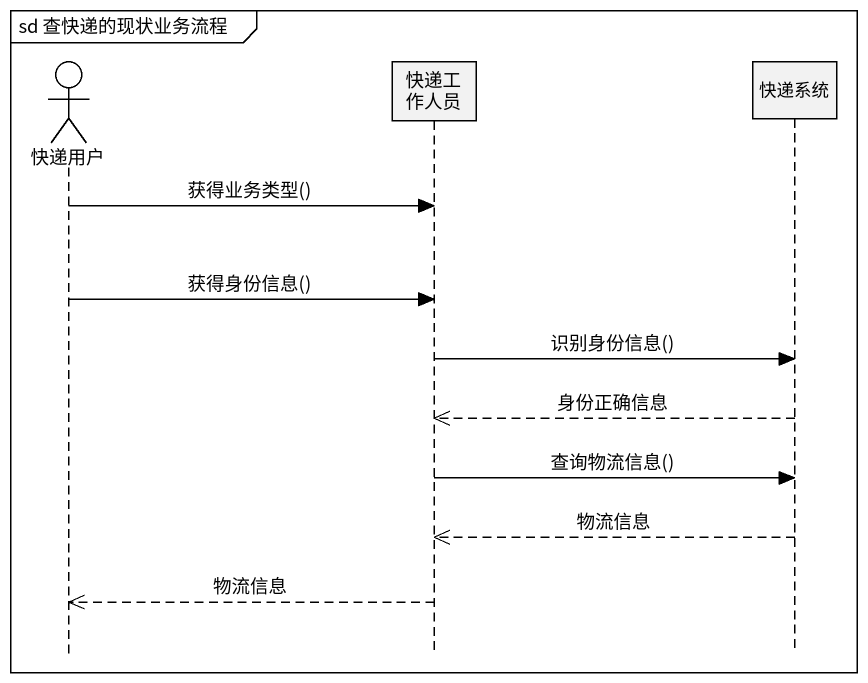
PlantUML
@startuml
mainframe sd 查快递的现状业务流程
hide footbox
actor 快递用户
participant 快递工作人员
participant 快递系统

快递用户 -> 快递工作人员 : 获得业务类型()
快递用户 -> 快递工作人员 : 获得身份信息()
快递工作人员 -> 快递系统 : 识别身份信息()
快递系统 -->> 快递工作人员 : 身份正确信息
快递工作人员 -> 快递系统 : 查询物流信息()
快递系统 -->> 快递工作人员 : 物流信息
快递工作人员 -->> 快递用户 : 物流信息
@enduml
